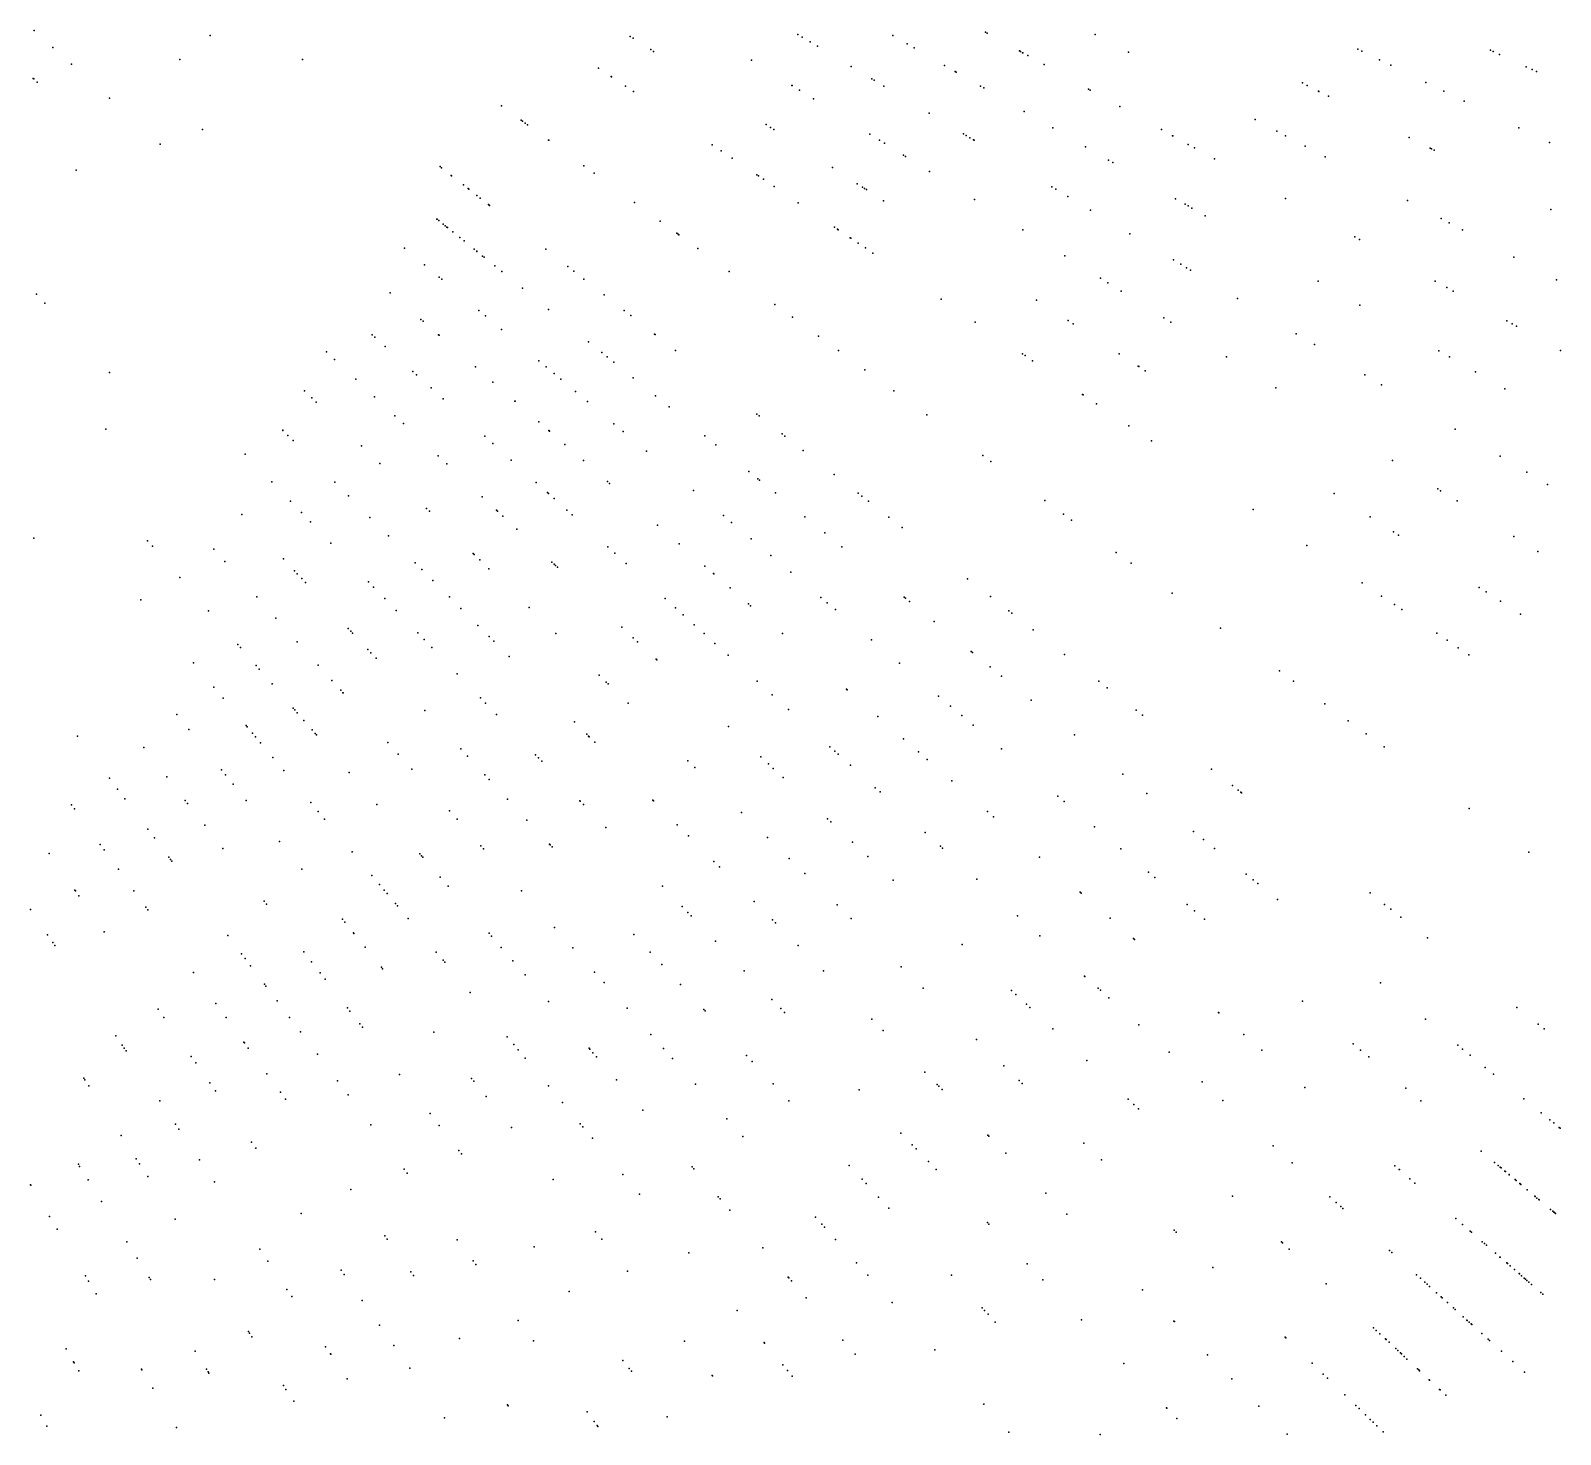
# Model space of a CAD drawing. Header units: metres. Extents: x -4327 to 4266, y -3886 to 3992.
# Drawn here: x 2123 to 4265, y -3883 to -1916 of the extents above; entities that cross this region are included whole.
import ezdxf

# ---------------------------------------------------------------- set-up
doc = ezdxf.new("R2010")
doc.units = ezdxf.units.M

msp = doc.modelspace()

# ---------------------------------------------------------------- linework, layer by layer
for p in [(2127.68, -1915.77, 2062.31), (2374.26, -1922.64, 2096.04), (2962.53, -1923.89, 2451.95), (2966.57, -1926.52, 2441.03), (2966.66, -1926.57, 2438.25), (3197.35, -1921.16, 2415.16), (3203.44, -1924.82, 2411.08), (3330.16, -1922.67, 2424.76), (3459.96, -1917.89, 2413.84), (3462.26, -1919.16, 2409.52), (3613.4, -1921.28, 2385.14), (2153.91, -1939.39, 2087.73), (2991.16, -1942.48, 2484.3), (2995.06, -1945.01, 2452.98), (3214.66, -1931.56, 2390.66), (3224.65, -1937.57, 2503.31), (3350.46, -1934.39, 2430.7), (3359.91, -1939.84, 2431.66), (3507.41, -1944.19, 2414.05), (3509.12, -1945.14, 2358.93), (3511.95, -1946.71, 2325.6), (3512.44, -1946.98, 2420.49), (3660.18, -1946.15, 2364.8), (3981.53, -1941.92, 2507.89), (3987.26, -1944.72, 2366.55), (4167.09, -1943.15, 2401.48), (4171.17, -1945.05, 2384.69), (4180.07, -1949.2, 2396.17), (2180.03, -1962.91, 2048.12), (2331.65, -1956.49, 2110.3), (2503.67, -1956.08, 2172.16), (2918.11, -1968.29, 2454.65), (3132.54, -1957.43, 2440.54), (3271.9, -1965.95, 2444.96), (3402.72, -1964.56, 2426.97), (3519.24, -1950.74, 2395.36), (3542.27, -1963.51, 2354.53), (4011.9, -1956.73, 2447.26), (4027.58, -1964.38, 2466.37), (4217.14, -1966.49, 2394.9), (4225.67, -1970.46, 2383.68), (2126.49, -1982.98, 2058.46), (2127.08, -1983.54, 2059.04), (2131.99, -1988.11, 2073.35), (2935.62, -1980.1, 2429.39), (2936.35, -1980.6, 2513.31), (3300.68, -1983.25, 2454.63), (3304.23, -1985.38, 2451.37), (3417.57, -1973.14, 2452.46), (3418.84, -1973.87, 2444.42), (3903.9, -1989.14, 2365.03), (4076.68, -1988.33, 2422.8), (4231.65, -1973.25, 2403.14), (2233.06, -2010.66, 2093.07), (2955.69, -1993.64, 2443.15), (2966.88, -2001.19, 2466.77), (3188.96, -1992.68, 2478.61), (3189.26, -1992.87, 2394.39), (3199.54, -1999.3, 2376.17), (3219.21, -2011.58, 2472.53), (3317.77, -1993.52, 2434.81), (3452.98, -1993.58, 2388.33), (3457.49, -1996.18, 2376.68), (3604.1, -1997.79, 2386.62), (3606.48, -1999.1, 2352.29), (3910.61, -1992.56, 2375.28), (3926.2, -2000.5, 2372.33), (3926.99, -2000.9, 2372.81), (3940.56, -2007.82, 2362.38), (4101.96, -2000.66, 2460.27), (2782.06, -2021.29, -68.47), (3381.27, -2031.67, 2445.52), (3514.18, -2028.91, 2394.71), (3648.27, -2022.27, 2388.6), (4130.19, -2014.43, 2406.49), (2363.4, -2054.47, 2163.58), (2809.55, -2041.26, -108.95), (2811.8, -2042.89, -54.03), (2815.54, -2045.61, -61.7), (2818.56, -2047.8, -21.85), (3152.9, -2047.51, 2396.44), (3158.83, -2051.37, 2392.3), (3163.61, -2054.47, 2378.63), (3554.18, -2052.01, 2406.91), (3706.38, -2054.48, 2314.37), (3837.49, -2040.43, 2495.09), (3867.78, -2056.54, 2361.45), (4206.98, -2051.88, 2386.54), (2304.19, -2074.71, 2147.21), (2848.07, -2069.24, 2495.18), (2848.4, -2069.48, 2446.74), (3077.43, -2075.75, 2449.68), (3297.84, -2060.72, 2440.29), (3311.6, -2069.32, 2420.89), (3318.48, -2073.62, 2422.97), (3429.17, -2060.45, 2426.12), (3432.92, -2062.71, 2399), (3438.3, -2065.94, 2340.75), (3443.06, -2068.8, 2335.18), (3443.94, -2069.33, 2329.92), (3721.95, -2063.11, 2427.61), (3722.45, -2063.39, 2354.63), (3743.83, -2075.24, 2313.57), (3880.1, -2063.09, 2506.89), (3907.81, -2077.82, 2361.02), (4053.54, -2065.38, 2423.73), (4249.68, -2072.71, 2512.38), (3089.67, -2084.01, 2421.66), (3105.46, -2094.66, 2390.69), (3345.38, -2090.42, 2412.94), (3348, -2092.07, 2373.6), (3600.15, -2078.55, 2335.54), (3632.33, -2097.12, 2374.5), (3752.54, -2080.07, 2413.55), (3780.71, -2095.68, 2437.88), (3935.5, -2092.54, 2504.16), (4082.84, -2080.31, 2425.23), (4084.6, -2081.21, 2416.68), (4084.81, -2081.31, 2423.2), (4088.54, -2083.21, 2419.01), (2186.45, -2111.43, 2109.82), (2696.08, -2106.41, -105.47), (2698.19, -2108.06, -90.6), (2711.94, -2118.8, -92.94), (2712.33, -2119.1, -72.29), (2897.69, -2105.3, 2434.44), (2911.92, -2115.64, 2452.14), (3139.57, -2117.67, 2385.09), (3142.12, -2119.39, 2375.5), (3245.74, -2107.81, 2428.59), (3381.72, -2113.13, 2365.05), (3638.5, -2100.69, 2366.45), (2728.93, -2132.07, -68.95), (2735.37, -2137.11, 2511.89), (2736.55, -2138.02, 12.31), (3149.2, -2124.16, 2471.28), (3164, -2134.14, 2444.55), (3280.48, -2130.37, 2448.65), (3287.71, -2135.07, 2424.38), (3290.79, -2137.07, 2435.54), (3293.14, -2138.59, 2422.47), (3552.98, -2134.84, 2382.59), (3558.34, -2138.07, 2368.15), (2747.84, -2146.85, 2491.6), (2752.45, -2150.45, 2527.57), (2763.99, -2159.47, 69.84), (2764.31, -2159.72, 44.96), (2765.02, -2160.27, 31.58), (2765.47, -2160.62, 46.9), (2968.24, -2156.55, 2461.66), (3197.71, -2156.88, 2423.39), (3316.97, -2154.07, 2419.2), (3444.61, -2152.43, 2412.03), (3575.47, -2148.36, 2388.6), (3726.25, -2151.35, 2389.63), (3739.45, -2158.97, 2300.42), (3743.68, -2161.41, 2315.15), (3880.24, -2150.85, 2416.66), (4050.99, -2153.95, 2431.48), (2691.82, -2179.79, -12.28), (2692.22, -2180.12, -8.5), (2694.42, -2181.9, -154.22), (3004.26, -2182.72, 2494.47), (3607.09, -2167.36, 2376.32), (3749.15, -2164.57, 2398.14), (3767.87, -2175.38, 2425.64), (4098.04, -2178.97, 2433.84), (4109.54, -2185.08, 2414.83), (4251.61, -2166.3, 2505.53), (2700.6, -2186.9, -82.46), (2703.48, -2189.23, -111.03), (2705.82, -2191.13, 6.65), (2706.59, -2191.76, 10.45), (2714.12, -2197.85, -63.82), (2723.83, -2205.71, -64.05), (3027.63, -2199.7, 2382.71), (3029.64, -2201.16, 2433.38), (3030.72, -2201.95, 2513.47), (3248.46, -2191.11, 2429.18), (3252.63, -2193.93, 2423.43), (3253.87, -2194.76, 2424.35), (3270.44, -2205.94, 2339.67), (3271.31, -2206.53, 2449.25), (3512.28, -2194.71, 2422.88), (3662.01, -2200.36, 2324.16), (3977.05, -2204.51, 2438.49), (4128.13, -2194.97, 2419.29), (2646.29, -2220.5, -161.21), (2729.69, -2210.46, -18.2), (2743.7, -2221.81, -43.33), (2747.57, -2224.94, -95.47), (2747.76, -2225.1, 2488.69), (2844.11, -2222.06, 2447.37), (3057.27, -2221.24, 2505.71), (3281.63, -2213.49, 2312.79), (3291.74, -2220.3, 2416.8), (3302.3, -2227.43, 2442.46), (3984, -2208.37, 2423.6), (2674.19, -2243.91, 2477.14), (2755.82, -2231.62, 2458.57), (2758.06, -2233.44, 2515.42), (2772.91, -2245.46, 2410.94), (2874.92, -2246.13, 2456.49), (3570.92, -2231.36, 2371.73), (3723.07, -2237.04, 2462.1), (3733.34, -2243.22, 2446.97), (3741.52, -2248.13, 2427.34), (4199.76, -2233.05, 2405.63), (2695.08, -2261.44, 2525.44), (2698.46, -2264.27, 2470.84), (2782.86, -2253.52, 2448.15), (2883.42, -2252.78, 2429.1), (2897.7, -2263.93, 2406.6), (3101.09, -2253.07, 2461.14), (3621.13, -2262.73, 2377.54), (3631.46, -2269.19, 2467.62), (3746.89, -2251.36, 2465.27), (3926.1, -2266.73, 2374.13), (4089.56, -2266.88, 2413.04), (4259.84, -2265, 2519.88), (2130.86, -2285.07, 2138.6), (2626.44, -2283.13, 2492.35), (2811.52, -2276.73, 2438.77), (2925.93, -2285.99, 2464.91), (3398.13, -2292.07, 2394.9), (3649.91, -2280.72, 2317.11), (3813.04, -2291.11, 2379.29), (4105.91, -2275.94, 2393.58), (4114.89, -2280.92, 2402.05), (2142.74, -2297.81, 2163.13), (2750.66, -2308.08, 2423.4), (2848.18, -2306.41, 2441.6), (2953.86, -2307.81, 2509.11), (3165.01, -2299.52, 2457.97), (3531.43, -2293.34, 2371.73), (3984.41, -2300.4, 2412.6), (2669.35, -2320.43, -153.46), (2672.28, -2322.98, 2398.15), (2759.63, -2315.6, 2454.25), (2782.41, -2334.72, 2451.37), (2963.1, -2315.03, 2499.18), (3189.62, -2317.4, 2417.5), (3445.72, -2324.17, 2389.07), (3575.82, -2322.17, 2392.36), (3582.72, -2326.65, 2375.58), (3709.71, -2318.08, 2426.33), (3719.76, -2324.36, 2404.83), (4189.9, -2322.5, 2528.77), (4197.74, -2326.85, 2348.98), (4203.5, -2330.04, 2516.91), (2600.85, -2341.82, 2518.04), (2604.65, -2345.24, 2484.2), (2694.05, -2341.9, 2495.15), (2694.71, -2342.48, 2489.97), (2904.26, -2351.82, 2428.34), (2996.36, -2341.01, 2491.5), (2997.27, -2341.72, 2489.29), (3226.36, -2344.09, 2415.52), (3895.18, -2340.46, 2310.73), (3920.66, -2355.77, 2341.57), (2537.14, -2365.92, 2484.49), (2548.36, -2376.38, 2524.34), (2619.46, -2358.57, 2495.43), (2922.83, -2366.86, 2426.4), (2929.99, -2372.66, 2511.73), (3025.79, -2364, 2483.17), (3254, -2364.17, 2496.58), (3511.7, -2368.67, 2358.57), (3515.39, -2371.16, 2345.92), (3647.3, -2368.58, 2443.3), (3797.36, -2372.85, 2369.92), (4094.99, -2364.24, 2378.5), (4109.62, -2372.69, 2380.52), (4265.13, -2364.2, 2446.32), (2233.34, -2394.97, 2225.75), (2657.96, -2393.24, 2413.89), (2663.33, -2398.08, 2453.07), (2745.99, -2387.05, 2432.58), (2834.35, -2378.3, 2467.87), (2844.62, -2386.92, 2447.66), (2855.82, -2396.32, 2425.33), (2939.44, -2380.31, 2399.48), (2939.46, -2380.33, 2490.17), (3291.19, -2391.19, 2467.08), (3525.9, -2378.25, 2395.53), (3673.82, -2385.81, 2429.73), (3674.95, -2386.54, 2421.11), (3683.78, -2392.27, 2408.2), (3991.09, -2398.09, 2354.85), (4146.11, -2393.75, 2391.86), (2506.42, -2420.42, 2495.4), (2578.23, -2404.23, 2466.99), (2683.58, -2416.31, 2460.16), (2770.21, -2408.11, 2491.88), (2865.31, -2404.28, 2518.48), (2966.4, -2402.15, 2386.61), (3331.58, -2420.53, 2412.13), (3866.49, -2416.05, 2378.16), (4014.38, -2412.09, 2352.58), (4187.15, -2417.45, 2491.81), (4187.15, -2417.45, 2491.81), (2516.72, -2430.37, 2537.55), (2522.79, -2436.23, 2523.29), (2604.44, -2428.68, 2492.08), (2700.65, -2431.68, 2490.35), (2800.97, -2434.85, 2437.6), (2801.24, -2435.08, 2432.04), (2885.97, -2421.62, 2416), (2902.5, -2435.49, 2497.46), (2997.7, -2427.49, 2470.71), (3595.89, -2425.46, 2496.34), (3596.59, -2425.93, 2456.04), (3615.3, -2438.55, 2421.92), (2632.97, -2455.28, 2504.77), (3017.01, -2443.13, 2471.73), (3139.93, -2453.18, 2440.29), (3143.21, -2455.74, 2421.94), (3378.08, -2454.32, 2498.08), (2227.91, -2474.35, 2412.14), (2475.79, -2475.79, 2524.93), (2475.9, -2475.9, 2536.66), (2483.13, -2483.13, 2474.63), (2644.82, -2466.34, 2516.05), (2758.74, -2483.98, 2476.06), (2834.27, -2463.79, 2516.72), (2848.63, -2476.28, 2411.85), (2849.63, -2477.14, 2409.79), (2939.53, -2466.56, 2493.45), (2952.55, -2477.48, 2471.73), (3066.78, -2483.43, 2473.35), (3175.22, -2480.75, 2413.64), (3179.13, -2483.81, 2413.63), (3660.91, -2469.31, 2424.19), (4117.94, -2474.31, 2529.25), (2490.22, -2490.22, 2490.33), (2586.26, -2497.52, 2458.02), (2770.07, -2494.19, 2419.22), (2770.07, -2494.19, 2419.22), (2870.88, -2495.62, 2513.31), (2985.48, -2505.12, 2469.41), (3082.48, -2496.14, 2447.01), (3204.89, -2503.93, 2403.16), (3692.57, -2490.67, 2429.37), (2423.25, -2509.35, 2498.31), (2611.92, -2522.3, 2520.38), (2693.38, -2511.62, 2441.89), (2705.53, -2522.95, 2423.96), (2795.89, -2517.43, 2527.22), (2896.89, -2518.23, 2485.27), (3456.15, -2511.04, 2471.12), (3467.68, -2519.42, 2423.52), (4030.06, -2518.26, 2390.41), (4180.98, -2512.19, 2456.88), (2460.61, -2548.04, 2499.03), (2548.67, -2548.67, 2504.81), (2830.95, -2549, 2505), (2930.79, -2547.7, 2451.68), (3128.65, -2533.53, 2489.74), (3141.34, -2543.81, 2457.36), (3143.68, -2545.71, 2432.08), (3247.97, -2537.59, 2435.46), (4218.14, -2534.51, 2458.56), (2567.82, -2567.82, 2497.28), (2755.01, -2569.09, 2412.86), (2846.6, -2563.09, 2492), (2847.91, -2564.27, 2401.92), (2933.56, -2550.1, 2451.03), (3051.09, -2560.17, 2451.2), (3165.8, -2563.62, 2482.59), (3281.65, -2563.9, 2513.1), (3286.7, -2567.85, 2501.48), (3948.4, -2564.12, 2384.27), (4093.3, -2557.78, 2507.62), (4097.43, -2560.36, 2394.16), (4246.91, -2551.8, 2461.84), (2486.84, -2575.2, 2461.87), (2502.26, -2591.17, 2523.71), (2677.07, -2585.22, 2444.32), (2681.22, -2589.22, 2477.31), (2775.04, -2587.77, 2418.75), (2776.62, -2589.24, 2417.22), (2855.84, -2571.41, 2402.77), (2873.9, -2587.67, 2477.05), (3296.19, -2575.27, 2437.88), (3543.24, -2574.32, 2416.78), (3834.91, -2586.68, 2403.2), (4120.47, -2574.76, 2494.06), (2418.77, -2593.81, 2393.61), (2514.73, -2604.08, 2469.17), (2597.75, -2597.75, 2435.94), (2783.85, -2595.98, 2435.19), (2881, -2594.07, 2480.19), (3000.8, -2608.56, 2435.07), (3093, -2595.34, 2430.55), (3104.46, -2604.95, 2403.56), (3207.06, -2597.02, 2414.17), (3324.85, -2597.66, 2490.01), (3343.39, -2612.14, 2454.22), (3569.21, -2593.18, 2519.95), (3580.67, -2601.51, 2410.92), (3998.89, -2596.91, 2388.68), (2127.12, -2626.77, 2346.17), (2286.61, -2630.44, 2519.22), (2543.41, -2633.78, 2511.99), (2623.78, -2623.78, 2448.72), (2803.72, -2614.51, 2482.14), (3031.18, -2634.96, 2423.72), (3131.98, -2628.05, 2391.83), (3234.85, -2619.53, 2416.85), (4031.43, -2618.04, 2398.29), (4038.37, -2622.55, 2382.76), (4199.87, -2624.37, 2420.46), (2293.24, -2638.07, 2512.04), (2379.17, -2642.33, 2496.9), (2476.71, -2655.94, 2517.83), (2742.53, -2648.43, 2507.06), (2743.72, -2649.58, 2419.71), (2931.01, -2639.1, 2433.23), (2940.69, -2647.81, 2450.21), (3159.34, -2651, 2382.62), (3258.69, -2638.83, 2490.02), (3643.09, -2646.86, 2513.8), (3910.07, -2637.38, 2414.48), (4233.64, -2645.47, 2470.36), (2394.59, -2659.46, 2478.27), (2492.32, -2672.68, 2480.93), (2496.07, -2676.71, 2470.11), (2661.49, -2661.49, 2428.29), (2670.85, -2670.85, 2445.59), (2751.68, -2657.27, 2394.66), (2764.68, -2669.82, 2491.44), (2852.87, -2660.34, 2465.69), (2856.02, -2663.28, 2465.43), (2857.93, -2665.06, 2455.18), (2860.56, -2667.52, 2457.44), (2956.64, -2662.17, 2442.54), (3066.85, -2665.97, 2401.12), (3079.08, -2676.61, 2541.63), (3079.33, -2676.82, 2538.74), (3187.53, -2674.65, 2526.52), (3663.97, -2662.03, 2467), (2331.51, -2682.1, 2542.23), (2502.49, -2683.59, 2456.12), (2507.61, -2689.09, 2446.66), (2596.07, -2688.31, 2448.76), (2602.88, -2695.36, 2423.17), (2686.1, -2686.1, 2415.68), (3102.21, -2696.71, 2450.03), (3435.02, -2683.73, 2396.13), (3987.38, -2689.52, 2383.28), (4151.25, -2695.85, 2432.59), (2276.9, -2713.51, 2470.23), (2439.34, -2709.16, 2518.7), (2618.61, -2711.65, 2538.17), (2709.28, -2709.28, 2510.55), (3011.4, -2711.48, 2436.33), (3127.9, -2719.04, 2451.97), (3229.49, -2709.86, 2500.36), (3238.4, -2717.34, 2476.19), (3345.98, -2709.52, 2484.2), (3348.03, -2711.18, 2426.57), (3353.59, -2715.69, 2474.19), (3466.95, -2708.68, 2399.68), (3721.65, -2703.94, 2473.4), (4014.67, -2707.93, 2425.97), (4032.63, -2720.04, 2383.95), (4161.08, -2702.24, 2414.87), (4181.16, -2715.28, 2483.96), (2371.95, -2728.62, 2533.04), (2466.12, -2738.9, 2472.8), (2634.58, -2728.18, 2432.19), (2725.42, -2725.42, 2424.56), (2820.99, -2724.19, 2457.95), (3025.87, -2724.5, 2481.42), (3036.6, -2734.17, 2387.45), (3130.98, -2721.72, 2512.79), (3249.72, -2726.84, 2450.78), (3492.8, -2728.87, 2547.79), (3496.76, -2731.97, 2379.65), (4042.94, -2727, 2489.82), (4209.02, -2733.37, 2469.84), (2567.64, -2753.46, 2423.1), (2570.98, -2757.03, 2526.32), (2573.59, -2759.84, 2516.98), (2664.95, -2759.63, 2413.25), (2749.16, -2749.16, 2481.34), (2858.35, -2760.28, 2454.43), (2950.74, -2751.61, 2513.47), (3052.22, -2748.23, 2438.96), (3065.97, -2760.61, 2407.53), (3175.64, -2760.54, 2452.36), (3388.16, -2743.68, 2421.31), (3526.8, -2755.44, 2400.09), (3788.95, -2752.83, 2426.67), (4091.89, -2760.01, 2489.49), (2412.83, -2775.65, 2464.67), (2416.5, -2779.87, 2462.6), (2495.88, -2771.96, 2473.25), (2595.03, -2782.83, 2419.71), (2673.92, -2768.92, 2421.37), (2684.54, -2779.92, 2499.19), (2764.88, -2764.88, 2453.71), (2771.36, -2771.36, 2495.36), (2966.57, -2766.37, 2526.96), (2972.89, -2772.26, 2401.89), (3081.16, -2774.29, 2529.87), (3300.19, -2769.19, 2454.49), (4106.58, -2769.93, 2444.44), (4122.06, -2780.36, 2399.93), (2350.93, -2801.73, 2491.69), (2438.55, -2805.23, 2455.84), (2525.43, -2804.77, 2426.19), (2599.23, -2787.33, 2509.14), (2606.58, -2795.21, 2528.21), (2792.84, -2792.84, 2454.57), (2998.88, -2796.5, 2542.07), (2999.96, -2797.51, 2543), (3099.6, -2790.89, 2523.21), (3339.44, -2802.12, 2414.86), (3440.08, -2785.72, 2518.79), (3441.78, -2787.1, 2390.56), (3570.66, -2789.71, 2452.26), (4136.96, -2790.41, 2428.77), (2442.94, -2810.28, 2445.69), (2544.62, -2826.09, 2518.56), (2720.24, -2816.89, 2478.24), (2918.82, -2818.67, 2436.57), (3140.14, -2827.39, 2506.1), (3466.77, -2807.33, 2519.04), (3482.56, -2820.12, 2491.97), (3618.64, -2827.19, 2462.59), (3871.51, -2812.82, 2539.45), (3891.37, -2827.25, 2419.51), (2379.47, -2835.74, 2498.37), (2460.93, -2830.98, 2454.93), (2557.2, -2840.06, 2504.11), (2560.23, -2843.43, 2418.54), (2560.48, -2843.7, 2421.69), (2928.97, -2828.48, 2411.93), (2931.55, -2830.96, 2483.63), (3161.35, -2846.49, 2448.33), (3265.41, -2838.58, 2452.61), (3266.37, -2839.41, 2456.45), (3394.3, -2848.16, 2391.75), (3630.56, -2836.51, 2438.45), (2392.26, -2850.99, 2467.72), (2490.48, -2864.97, 2511.11), (2492.55, -2867.35, 2507.24), (2674.79, -2868.36, 2461.15), (2752.76, -2850.57, 2456.72), (2760, -2858.06, 2463.17), (2959.78, -2858.23, 2547.73), (3184.24, -2867.11, 2462.95), (3411.18, -2862.32, 2537.04), (3523.96, -2853.65, 2482.88), (3670.84, -2867.97, 2449.26), (3935.02, -2858.96, 2396.98), (2327.36, -2874.05, 2487.14), (2424.5, -2889.41, 2536.67), (2426.05, -2891.26, 2464.23), (2496.1, -2871.43, 2437), (2505.54, -2882.3, 2422.79), (2775.19, -2873.8, 2458.67), (2884.44, -2884.44, 2440.45), (3099.95, -2890.75, 2470.36), (3309.36, -2876.78, 2416.57), (3426.89, -2875.51, 2383.29), (3442.65, -2888.73, 2524.85), (3679.93, -2875.07, 2435.85), (3967.83, -2882.79, 2504.03), (2188.39, -2904.09, 2477.33), (2344.37, -2895.06, 2470.07), (2433.28, -2899.87, 2518.96), (2437.78, -2905.23, 2461.42), (2444.75, -2913.54, 2447.86), (2517.14, -2895.64, 2502.05), (2521.32, -2900.45, 2485.34), (2522.92, -2902.29, 2495.85), (2623.21, -2913.37, 2490.01), (2901.72, -2901.72, 2391.68), (2904.19, -2904.19, 2543.13), (2905.09, -2905.09, 2388.46), (2912.91, -2912.91, 2525.97), (3345.19, -2907.93, 2547.79), (3584.43, -2902.62, 2450.79), (3993.13, -2901.18, 2452.49), (2281.51, -2920.2, 2465.91), (2461.98, -2934.07, 2444.49), (2637.55, -2929.3, 2461.59), (2725.03, -2922.24, 2450.04), (2734.64, -2932.54, 2446.66), (2830.02, -2930.57, 2404.24), (2833.8, -2934.49, 2501.4), (3145.39, -2933.12, 2444.11), (3242.05, -2919.16, 2404.26), (3249.01, -2925.42, 2431.22), (3253.74, -2929.68, 2428.51), (3366, -2926.02, 2413.71), (3482.42, -2922.1, 2482.73), (4018.27, -2919.44, 2410.77), (2390.11, -2951.54, 2459.04), (2477.44, -2952.49, 2522.42), (2568.86, -2955.14, 2475.04), (2656.8, -2950.67, 2482.56), (2838.49, -2939.34, 2551.77), (3043.32, -2938.9, 2506.08), (3052.99, -2948.24, 2479.77), (3156.08, -2943.1, 2446.2), (3162.85, -2949.4, 2438.99), (3270.81, -2945.05, 2494.9), (3378.36, -2936.76, 2505.28), (3776.65, -2950.64, 2536.57), (2233.02, -2963.32, 2483.66), (2313.51, -2961.16, 2444.69), (2395.56, -2958.27, 2526.99), (2406.35, -2971.59, 2425.73), (2758.97, -2958.63, 2444.26), (2765.08, -2965.19, 2437.62), (3176.68, -2962.3, 2452.78), (3305.73, -2976.5, 2394.85), (3412.93, -2966.82, 2530.92), (3652.22, -2957.51, 2412.31), (3806.04, -2973.6, 2519.33), (2244.53, -2978.59, 2467.11), (2254.75, -2992.16, 2475.41), (2339.36, -2994.25, 2428), (2342.62, -2998.42, 2419.71), (2424.67, -2994.21, 2524.53), (2515, -2997.26, 2524.25), (2790.55, -2992.5, 2542.85), (2891.93, -2994.69, 2420.25), (2892.58, -2995.36, 2547.04), (2994.19, -2994.19, 2486.5), (2994.86, -2994.86, 2502.61), (3312.29, -2982.4, 2529.75), (3561.5, -2988.46, 2463.9), (3570.38, -2995.9, 2447.3), (3685.72, -2984.63, 2421.38), (3813.89, -2979.74, 2507.76), (3817.49, -2982.55, 2374.26), (3818.74, -2983.52, 2494.21), (2180.09, -3000.64, 2494.4), (2184.02, -3006.05, 2481.27), (2525.57, -3009.86, 2498.59), (2534.46, -3020.45, 2483.29), (2607.7, -2999.82, 2491.27), (2709.2, -3008.87, 2494.82), (2709.42, -3009.11, 2452.56), (2719.91, -3020.76, 2431.85), (2896.95, -2999.88, 2535.29), (3118.1, -3011.11, 2444.64), (3238.52, -3019.97, 2481.45), (3462.6, -3010, 2447.51), (3471.08, -3017.36, 2502.05), (4137.22, -3005.87, 2451.2), (2286.75, -3034.63, 2561.47), (2366.59, -3029.09, 2530.73), (2817.9, -3021.83, 2468.87), (2928.36, -3032.41, 2456.89), (3028.3, -3028.3, 2461.7), (3243.26, -3024.39, 2549.04), (3375.68, -3039.48, 2484.01), (3612.69, -3031.41, 2443.58), (3751.17, -3037.64, 2531.14), (2220.38, -3056.09, 2469.3), (2225.82, -3063.58, 2451.84), (2296.06, -3046.97, 2411.59), (2391.92, -3061.52, 2500.5), (2471.47, -3052.01, 2509.44), (2753.28, -3057.82, 2383.11), (2757.12, -3062.09, 2542.05), (2849.46, -3055.67, 2481.08), (2850.41, -3056.69, 2534.62), (2853.07, -3059.54, 2521.41), (3043.87, -3043.87, 2465), (3154.54, -3046.3, 2435.51), (3273.81, -3052.88, 2505.28), (3396.8, -3058.49, 2506.03), (3399.57, -3060.99, 2472.5), (3649.59, -3062.37, 2425.85), (3765.34, -3049.11, 2443.78), (3780.77, -3061.61, 2407.38), (2148.77, -3068.77, 2472.26), (2316.44, -3074.02, 2418.33), (2318.69, -3077.01, 2524.53), (2320.53, -3079.44, 2523.52), (2573.14, -3066.55, 2490.8), (2667.85, -3069.01, 2420.8), (2667.93, -3069.1, 2457.06), (2670.25, -3071.77, 2453.14), (2672.17, -3073.98, 2409.7), (3079.7, -3079.7, 2456.3), (3185.02, -3075.74, 2551.5), (3295.37, -3072.98, 2508.89), (3535.79, -3073.62, 2440.46), (4220.85, -3066.63, 2403.46), (2245.64, -3090.86, 2527.24), (2502.7, -3090.58, 2495.57), (2600.73, -3099.43, 2487), (2696.29, -3101.73, 2563.43), (3087.55, -3087.55, 2437.52), (3206.98, -3096.94, 2406.47), (3330.83, -3106.05, 2535.89), (3447.95, -3104.55, 2465.34), (3688.33, -3094.88, 2518.11), (3697.02, -3102.17, 2368.54), (3825.01, -3097.43, 2482.51), (3834.95, -3105.48, 2448.58), (2184.72, -3120.1, 2428.02), (2185.48, -3121.19, 2535.44), (2190.16, -3127.87, 2561.94), (2267.38, -3120.79, 2426.56), (2611.33, -3112.07, 2427.45), (2617.88, -3119.87, 2475.94), (2621.94, -3124.7, 2362.44), (2707.37, -3114.48, 2435.37), (2810.26, -3121.11, 2509.52), (3007.47, -3114.33, 2463.52), (3592.64, -3123.03, 2404.27), (3594.11, -3124.31, 2398.74), (3841.61, -3110.87, 2503.44), (3998.56, -3124.02, 2394.86), (2122.77, -3147.13, 2552.99), (2284.18, -3143.9, 2510.11), (2287.01, -3147.8, 2495.22), (2449.65, -3135.41, 2512.01), (2453.02, -3139.72, 2503.32), (2633.63, -3138.64, 2484.71), (2636.58, -3142.16, 2414.64), (3035.03, -3142.87, 2435.87), (3135.92, -3135.92, 2384.49), (3252.24, -3140.65, 2517.4), (3742.47, -3140.3, 2527.98), (3752.65, -3148.85, 2497.72), (3868.95, -3133.01, 2426.45), (4019.02, -3140, 2461.76), (4027.46, -3146.6, 2442.92), (2559.41, -3160.61, 2436.12), (2562.98, -3165.01, 2524.82), (2651.32, -3159.72, 2476.85), (3043.14, -3151.27, 2420.5), (3047.91, -3156.2, 2449.34), (3161.71, -3161.71, 2534.59), (3165.72, -3165.72, 2528.13), (3271.9, -3159.64, 2493.77), (3504.97, -3155.89, 2414.48), (3634.48, -3159.41, 2528.65), (3766.64, -3160.58, 2466.61), (4041.79, -3157.79, 2383.23), (2146.63, -3182.51, 2441.17), (2225.54, -3178.4, 2530.32), (2398.96, -3183.53, 2492.37), (2575.03, -3179.9, 2390.73), (2575.58, -3180.58, 2485), (2764.76, -3180.49, 2511.85), (2768.11, -3184.34, 2508.66), (2856.2, -3172.13, 2522.2), (2967.3, -3182.04, 2463.18), (3082.03, -3191.54, 2550.29), (3536.23, -3184.03, 2449.13), (3667.25, -3187.89, 2388.04), (3668.81, -3189.25, 2495.31), (4078.91, -3186.79, 2418.87), (2153.95, -3193.36, 2417.17), (2156.88, -3197.71, 2423.39), (2418.19, -3209.05, 2500.18), (2505.3, -3206.63, 2452.63), (2591.22, -3199.9, 2469.46), (2690.84, -3206.81, 2467.4), (2781.85, -3200.15, 2489.91), (2882.19, -3201, 2460.31), (2990.53, -3206.95, 2410.34), (3197.5, -3197.5, 2521.09), (3427.34, -3196.05, 2437.91), (2423.1, -3215.57, 2487.01), (2430.86, -3225.86, 2498.02), (2516.25, -3220.66, 2472.48), (2614.04, -3228.07, 2457.44), (2615.76, -3230.19, 2401.26), (2700.35, -3218.15, 2402.59), (2702.69, -3220.94, 2441.33), (2798.15, -3218.91, 2492.01), (2912.61, -3234.78, 2445.5), (3006.64, -3224.23, 2432.73), (3122.23, -3233.17, 2518.72), (3233, -3233, 2519.73), (3342.08, -3227.41, 2475.22), (2350.67, -3235.41, 2491.4), (2450.49, -3251.91, 2442.07), (2452.33, -3254.35, 2492.51), (2528.27, -3236.04, 2552.09), (2535.13, -3244.82, 2378.87), (2815.14, -3238.45, 2497.73), (2925.9, -3249.54, 2453.53), (3032.72, -3252.19, 2412.85), (3598.76, -3240.34, 2402.91), (3599.27, -3240.8, 2370.41), (4013.4, -3249.98, 2444.24), (2468.09, -3275.27, 2523.93), (2738.38, -3263.47, 2414.88), (2847.8, -3276.02, 2466.84), (3160.94, -3273.25, 2501.26), (3372.94, -3257.21, 2455.55), (3496.35, -3260.4, 2424.38), (3502.64, -3266.27, 2412.35), (3617.71, -3257.4, 2549.38), (3620.86, -3260.23, 2411.04), (3632.92, -3271.09, 2479.11), (3903.89, -3275.75, 2466.67), (2301.35, -3286.67, 2533.1), (2309.46, -3298.25, 2474.95), (2382.37, -3279.05, 2503.57), (2396.46, -3298.45, 2472.53), (2485.49, -3298.36, 2473.89), (2566.44, -3284.89, 2453.95), (2570.02, -3289.47, 2491.22), (2958.16, -3285.37, 2405.04), (3065.41, -3287.25, 2426.18), (3067.2, -3289.17, 2513.82), (3173.27, -3286.02, 2511.01), (3178.51, -3291.44, 2495.69), (3517.37, -3280, 2432.37), (3522.19, -3284.5, 2415.94), (3786.39, -3291.46, 2499.68), (3786.93, -3291.93, 2489.8), (4203.89, -3284.44, 2535.65), (2500.73, -3318.58, 2467.55), (2583.98, -3307.35, 2400.35), (2587.5, -3311.85, 2449.46), (2687.59, -3318.9, 2414.67), (3300.8, -3300.8, 2467.36), (3316.52, -3316.52, 2452.99), (3554.31, -3314.45, 2491.29), (3674.75, -3308.76, 2494.11), (4076.35, -3300.96, 2521.21), (4234.03, -3307.98, 2493.02), (4242.26, -3314.42, 2142.7), (2242.11, -3324.07, 2525.25), (2251.02, -3337.27, 2501.68), (2253.73, -3341.29, 2498.6), (2421.48, -3332.88, 2489.13), (2422.14, -3333.79, 2440.98), (2427.6, -3341.3, 2480.07), (2790.29, -3325.33, 2485.75), (2799.45, -3336.26, 2403.25), (2904.83, -3341.63, 2402.48), (2991.51, -3322.41, 2403.79), (3009.2, -3342.06, 2533.06), (3447.53, -3329.24, 2417.32), (3821.71, -3322.16, 2403.46), (3974.89, -3335.33, 2445.49), (4121.26, -3337.33, 2404.54), (2256.46, -3345.34, 2486.42), (2347.76, -3352.96, 2445.79), (2354.09, -3361.99, 2498.17), (2524.32, -3349.88, 2487.73), (2805.74, -3343.75, 2383.87), (2815.52, -3355.41, 2348.93), (2905.83, -3342.77, 2397.05), (2910.27, -3347.88, 2546.62), (2915.04, -3353.37, 2554.02), (3021.58, -3355.81, 2501.48), (3125.31, -3351.48, 2489.75), (3133.3, -3360.05, 2505.87), (3601.95, -3358.87, 2450.51), (3717.05, -3346.84, 2437.84), (3847.15, -3344.28, 2470.76), (3985.31, -3344.07, 2427.67), (3996.65, -3353.59, 2403.46), (4128.03, -3342.81, 2373.64), (4138.54, -3351.32, 2425.13), (2197.2, -3383.4, 2497.99), (2453.73, -3377.27, 2448.27), (2639.26, -3378.09, 2436.21), (2740.2, -3383.87, 2381.09), (3375.12, -3375.12, 2450.1), (3485.75, -3366.15, 2500.75), (4159.79, -3368.53, 2497.76), (4171.36, -3377.9, 48.31), (2198.63, -3385.59, 2481.37), (2204.28, -3394.3, 2472.56), (2373.65, -3389.92, 2584.35), (2381.59, -3401.26, 2524.25), (2472.62, -3403.27, 2467.11), (2552.58, -3387.38, 2398.18), (2743.27, -3387.65, 2486.7), (2847.99, -3394.11, 2498.8), (2943.02, -3385.56, 2513.84), (3054.07, -3391.89, 2528.37), (3162.66, -3391.54, 2480.34), (3282.94, -3399.58, 2465.1), (3392.37, -3392.37, 2419.8), (3394.79, -3394.79, 2461.07), (3399.56, -3399.56, 2408.5), (3507.14, -3386.81, 2560.03), (3511.17, -3390.7, 2418.69), (3763.31, -3388.5, 2471.6), (3907.14, -3396.43, 2395.2), (4048.87, -3397.4, 2389.58), (2303.65, -3415.3, 2535.32), (2479.64, -3412.93, 2455.6), (2567.37, -3407.02, 2381.47), (2760.64, -3409.11, 2364.77), (2867.68, -3417.57, 2496.86), (3184.58, -3415.04, 2481.17), (3659.77, -3412.79, 2472.84), (3667.71, -3420.19, 2505.49), (3674.16, -3426.21, 2492.8), (3792.19, -3414.51, 2459.63), (4069.9, -3415.06, 2528.78), (4213.9, -3412.35, 2015.51), (2325.57, -3447.8, 2534.5), (2599, -3448.99, 2426.28), (2682.09, -3432.91, 2510.44), (2892.55, -3447.21, 2435.37), (2980.33, -3428.47, 2420.2), (3097.89, -3440.56, 2489.27), (4238.33, -3432.13, 2369.57), (4250.25, -3441.79, 1716.19), (4255.71, -3446.2, 1998.2), (2249.42, -3463.81, 2467.85), (2330.37, -3454.92, 2593.03), (2695.14, -3449.63, 2381.5), (2795.98, -3452.75, 2480.17), (2896.24, -3451.61, 2428.95), (2909.64, -3467.58, 2395.76), (3120.1, -3465.22, 2471.16), (3341.67, -3460.4, 2436.23), (3463.08, -3463.08, 2554.59), (3464.79, -3464.79, 2481.52), (4263.62, -3452.61, 1692.05), (4264.75, -3453.53, 2077.39), (4264.91, -3453.66, 1155.55), (4264.93, -3453.67, 1452.86), (2431.86, -3473.06, 2508.36), (2437.94, -3481.74, 2561.8), (2722.54, -3484.7, 2497.16), (2726.26, -3489.46, 2491.02), (3357.43, -3476.72, 2398.24), (3363.08, -3482.57, 2389.13), (3488.32, -3488.32, 2491.62), (3597.84, -3474.4, 2444.5), (3862.99, -3478.26, 2460.29), (4154.21, -3485.8, 2519.76), (2189.64, -3504.15, 2426.37), (2191.45, -3507.05, 2492.5), (2270.69, -3496.55, 2543.93), (2275.27, -3503.61, 2533.46), (2359.24, -3497.72, 2587), (2645.84, -3511.15, 2376.21), (3049.34, -3507.86, 2482.76), (3051.67, -3510.55, 2481.4), (3269.07, -3505.65, 2434.12), (3380.28, -3500.38, 2411.25), (3391.08, -3511.56, 2509.16), (3622.33, -3498.04, 2502.11), (3889.25, -3501.9, 2390.22), (4033.45, -3506.23, 2398.71), (4039.31, -3511.32, 2120.08), (4039.63, -3511.6, 2388.37), (4172.96, -3501.53, 2466.4), (4177.9, -3505.68, 2508.86), (4178.19, -3505.92, 2020.63), (4180.86, -3508.16, 2141.27), (4181.94, -3509.06, 1951.63), (2122.73, -3532.82, 2548.91), (2123.18, -3533.57, 2484.63), (2203.31, -3526.03, 2429.33), (2286.79, -3521.34, 2580.86), (2380.14, -3528.7, 2533.85), (2649.95, -3516.61, 2383.01), (2854.66, -3525.22, 2448.51), (2952.28, -3518.39, 2389.34), (3287.23, -3525.12, 2540.96), (3292.85, -3531.15, 2528.5), (4054.4, -3524.43, 2510.42), (4061.3, -3530.44, 2561.34), (4187.4, -3513.65, 1987.87), (4188.11, -3514.25, 2103.79), (4193.16, -3518.48, 1711.12), (4193.47, -3518.74, 1678.53), (4201.68, -3525.63, 2440.25), (4203.32, -3527, 2190.84), (4208.27, -3531.16, 2196.9), (4208.89, -3531.68, 1522.09), (4209.54, -3532.22, 2408.99), (2222.11, -3556.12, 2459.27), (2571.42, -3539.26, 2464.11), (2975.28, -3545.8, 2369.59), (3085.68, -3549.67, 2456.57), (3088.31, -3552.7, 2448.87), (3310.37, -3549.94, 2398.63), (3544.73, -3544.73, 2494.27), (3805.77, -3548.94, 2404.12), (3942.18, -3549.55, 2408.77), (4218.68, -3539.89, 2153.7), (4229.25, -3548.76, 1571.69), (4229.94, -3549.35, 1292.27), (4232.32, -3551.34, 2070.83), (4234.78, -3553.4, 1639.14), (4235.28, -3553.82, 1262.13), (4235.46, -3553.97, 2330.92), (2149.36, -3577.13, 2450.54), (2501.86, -3573.03, 2491.43), (3101.8, -3568.22, 2472.69), (3324.83, -3565.44, 2399.19), (3574.11, -3574.11, 2490.92), (3951.31, -3557.78, 2520.08), (3957.41, -3563.27, 2563.22), (3960.53, -3566.07, 2554.5), (4251.37, -3567.32, 2275.77), (4254.44, -3569.9, 2252.69), (4255.77, -3571.02, 1890.91), (4256.64, -3571.75, 1614.69), (4256.64, -3571.75, 2378.36), (4258.22, -3573.07, 2251.16), (2160.06, -3594.95, 2584.26), (2325.38, -3580.77, 2538.56), (2914.02, -3598.52, 2383.23), (3221.78, -3578.15, 2415.38), (3230.66, -3588.01, 2558.73), (3234.38, -3592.14, 2464.56), (3462.68, -3585.71, 2432.89), (3464.88, -3587.99, 2491.97), (3724.34, -3596.55, 2409.13), (3726.92, -3599.05, 2459.1), (4118.65, -3580.29, 2485.22), (4128.09, -3588.49, 1911.8), (4138.69, -3597.71, 2375.55), (2257.54, -3612.83, 2545.56), (2618.64, -3604.25, 2442.57), (2622.2, -3609.15, 2567.54), (2720.2, -3609.83, 2529.7), (2827.97, -3619.64, 2469.73), (2922.62, -3609.14, 2467.68), (3250, -3609.49, 2423.29), (3874.33, -3612.87, 2370.71), (3875.72, -3614.17, 2579.32), (4140.63, -3599.4, 2260.28), (4155.75, -3612.54, 2209.03), (4158.83, -3615.22, 2172.38), (4161.41, -3617.46, 2090.76), (2271.8, -3635.64, 2486.06), (2443.71, -3622.94, 2486.64), (2455.07, -3639.79, 2460.31), (2742.53, -3639.47, 2530.92), (3044.51, -3628.3, 2392.21), (3147.95, -3621.31, 2436.61), (3885.11, -3622.92, 2384.27), (4025.66, -3624.72, 2395.91), (4029, -3627.73, 2522.72), (4174.09, -3628.48, 2328.1), (4174.14, -3628.52, 1950.07), (4180.5, -3634.05, 2435.51), (4180.56, -3634.1, 2135.01), (2199.4, -3660.41, 2548.49), (2288.76, -3662.78, 2514.08), (2557.44, -3652.4, 2476.3), (2561.72, -3658.52, 2455.01), (2655.37, -3654.8, 2518.65), (2659.16, -3660.01, 2413.39), (2746.19, -3644.31, 2514.79), (2958.67, -3653.66, 2374.52), (3183.62, -3662.33, 2551.41), (3184.49, -3663.34, 2552.11), (3279.57, -3642.33, 2559.92), (3295.03, -3659.51, 2477.03), (3412.53, -3659.49, 2506.7), (3518.55, -3643.57, 2475.57), (3778.31, -3648.67, 2528.19), (4063.63, -3658.91, 2411.39), (4189.91, -3642.23, 2415.74), (4190.97, -3643.16, 2263), (4194.57, -3646.29, 2031.48), (4200.77, -3651.67, 2082.8), (4207.24, -3657.3, 2335.86), (4207.67, -3657.67, 2458.6), (4210.64, -3660.25, 2160.86), (2203.95, -3667.99, 2531.65), (2290.52, -3665.6, 2512.85), (2380.42, -3665.52, 2461.78), (2481.72, -3679.31, 2493.38), (2876.84, -3682.19, 2447.08), (3188.17, -3667.57, 2504.52), (3540.1, -3665.88, 2480.41), (3680.1, -3680.1, 2452.84), (3937.28, -3671.58, 2398.67), (4069.04, -3663.78, 2127.56), (4075.32, -3669.44, 2069.11), (4078.32, -3672.14, 2166.94), (4081.8, -3675.27, 2329.7), (4091.66, -3684.15, 2474.8), (4214.47, -3663.58, 1944.98), (4216.19, -3665.08, 2017.81), (4218.06, -3666.7, 2126.19), (4220.99, -3669.25, 2009.76), (4224.71, -3672.48, 2395.96), (4237.61, -3683.7, 2066.23), (2214.62, -3685.75, 2499.79), (2488.64, -3689.56, 2474.84), (2587.29, -3695.04, 2434.85), (3208.9, -3691.41, 2517.43), (3329.33, -3697.59, 2445.27), (3455.29, -3705.34, 2414.86), (4097.96, -3689.82, 2132.3), (4099.59, -3691.29, 2311.51), (4106.88, -3697.85, 2473.14), (4115.19, -3705.33, 2176.06), (4240.48, -3686.19, 1874.88), (2805.57, -3723.12, 2490.18), (3112.22, -3709, 2569.33), (3458.84, -3709.16, 2400.39), (3463.62, -3714.28, 2475.3), (3473.74, -3725.13, 2472.23), (3594.44, -3722.15, 2400.85), (3723.77, -3723.77, 2401.68), (3724.49, -3724.49, 2395.21), (4117.85, -3707.73, 2386.02), (4128.98, -3717.75, 2023.97), (4134.09, -3722.35, 1907), (4134.2, -3722.45, 2363.19), (4134.76, -3722.96, 2281.56), (4137.18, -3725.13, 2368.48), (4140.01, -3727.69, 2060.41), (2427.7, -3738.32, 2491.5), (2429.21, -3740.65, 2423.27), (2432.72, -3746.06, 2477.5), (2611.48, -3729.58, 2571.04), (2723.2, -3748.16, 2510.6), (3879.54, -3746.42, 2520.26), (3880.45, -3747.3, 2414.12), (4003.46, -3733.29, 2374.86), (4007.35, -3736.92, 2153.2), (4012.29, -3741.52, 2117.95), (4020.17, -3748.87, 2391.9), (4141.12, -3728.68, 2036.81), (4141.19, -3728.74, 2074.82), (4155.04, -3741.21, 2332.03), (4163.81, -3749.11, 2117.53), (2172.44, -3762.78, 2506.94), (2353.3, -3766.07, 2428.47), (2535.92, -3759.66, 2521.86), (2542.79, -3769.83, 2502.77), (2542.98, -3770.12, 2558.19), (2631.25, -3757.81, 2518.39), (2827.04, -3751.61, 2496.07), (3038.3, -3751.99, 2535.05), (3149.87, -3753.87, 2398.33), (3150.68, -3754.84, 2553.31), (3260.34, -3750.6, 2547.51), (3277.46, -3770.29, 2502.67), (3389.19, -3764.07, 2502.97), (4020.95, -3749.6, 2195.2), (4025.16, -3753.52, 2380.6), (4034.49, -3762.22, 2436.29), (4037.62, -3765.14, 2510.5), (4041.15, -3768.43, 2436.71), (4042.58, -3769.77, 2245.55), (4166.06, -3751.14, 2421.21), (4182.47, -3765.92, 1919.04), (2182.94, -3780.97, 2519.06), (2183.7, -3782.28, 2519.93), (2277.88, -3791.03, 2500.67), (2368.88, -3791, 2579.28), (2653.75, -3789.95, 2516.98), (2952.34, -3778.83, 2448.32), (2961.11, -3790.05, 2462.21), (3176.07, -3785.09, 2488.82), (3653.54, -3783.35, 2528.04), (3771.12, -3771.12, 2592.16), (3917.3, -3782.89, 2497.9), (4046.3, -3773.24, 2382.37), (4050.28, -3776.95, 2110.28), (4065, -3790.67, 2131.85), (4198.63, -3780.46, 2019.8), (2190.14, -3793.43, 2492.45), (2278.55, -3792.15, 2488.69), (2371.28, -3794.84, 2568.9), (2372.49, -3796.78, 2579.96), (2566.23, -3804.59, 2542.18), (2964.03, -3793.78, 2554.8), (3077.17, -3799.99, 2483.02), (3077.75, -3800.7, 2386.95), (3182.59, -3792.86, 2466.9), (3189.38, -3800.96, 2543.52), (3804.9, -3804.9, 2404.54), (3932.91, -3797.97, 2329.57), (3939.07, -3803.92, 2179.49), (4066.7, -3792.26, 2153.64), (4067.86, -3793.34, 2112.49), (4081.56, -3806.12, 2450.18), (4081.84, -3806.38, 2443.08), (4215, -3795.2, 2108.28), (2293.98, -3817.83, 2563.43), (2476.89, -3814.08, 2522.49), (2480.39, -3819.47, 2509.84), (3963.31, -3827.32, 2227.79), (4095.87, -3819.46, 2120.06), (4096.52, -3820.07, 2109.92), (4104.59, -3827.59, 2159.64), (2137.29, -3855.78, 2467.31), (2491.21, -3836.13, 2553.41), (2790.68, -3841.04, 2492.97), (2791.64, -3842.36, 2483.93), (2901.99, -3851.07, 2425.57), (3457.61, -3840.07, 2473.34), (3713.61, -3845.55, 2573.19), (3713.9, -3845.85, 2559.04), (3842.95, -3842.95, 2518.05), (3978.68, -3842.16, 2100.69), (3983.13, -3846.47, 2395.09), (3992.18, -3855.21, 2411.32), (2145.64, -3870.83, 2505.55), (2327.16, -3873.05, 2454.9), (2702.32, -3859.31, 2510.01), (2912.14, -3864.53, 2544.2), (2916.25, -3869.99, 2464.04), (2917.21, -3871.27, 2558.76), (3013.98, -3857.72, 2475.92), (3727.85, -3860.3, 2405.09), (3998.62, -3861.43, 2451.34), (4002.74, -3865.4, 2120.34), (4008.09, -3870.56, 2081.51), (3492.91, -3879.27, 2463.69), (3620.55, -3882.56, 2537.47), (3882.42, -3882.42, 2133.44), (4016.85, -3879.02, 2304.08)]:
    msp.add_point(p)

doc.saveas('drawing.dxf')
